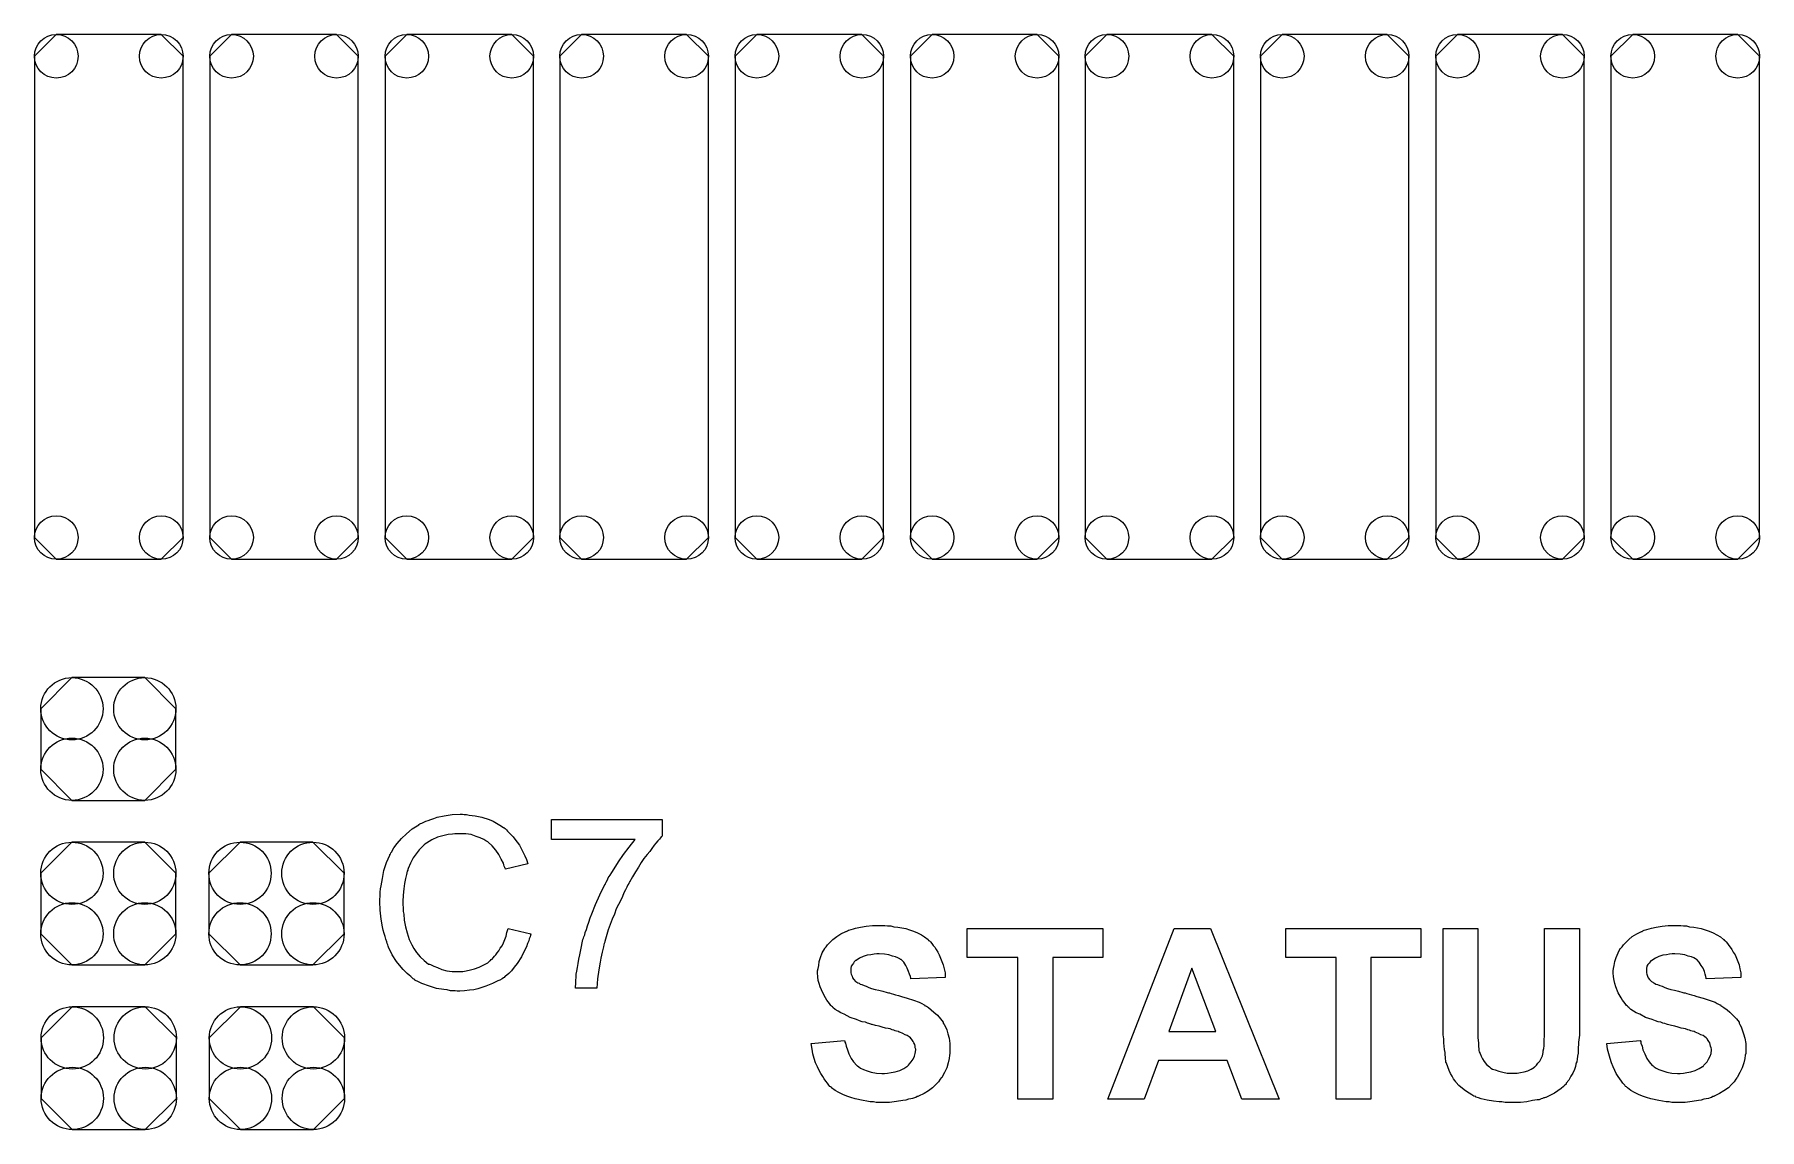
# Model space of a CAD drawing. Extents: x -0.07 to 0.95, y -0.15 to 2.1.
# Drawn here: x 0.1754 to 0.5632, y 0.8462 to 1.0924 of the extents above; entities that cross this region are included whole.
import ezdxf

# ---------------------------------------------------------------- set-up
doc = ezdxf.new("R2010")
doc.units = 0
doc.layers.get('0').update_dxf_attribs({"linetype": 'CONTINUOUS'})
doc.layers.add('gto', color=2, linetype='CONTINUOUS')
doc.layers.add('gts', color=1, linetype='CONTINUOUS')

# ---------------------------------------------------------------- blocks, each defined once
blk = doc.blocks.new('D173')
blk.add_lwpolyline([(-0.0167, 0.0541), (-0.0167, -0.0541), (-0.0118, -0.059), (0.0118, -0.059), (0.0167, -0.0541), (0.0167, 0.0541), (0.0118, 0.059), (-0.0118, 0.059)], close=True)
for centre in [(-0.0118, 0.0541), (0.0118, 0.0541), (-0.0118, -0.0541), (0.0118, -0.0541)]:
    blk.add_circle(centre, 0.0049)
blk = doc.blocks.new('D139')
blk.add_lwpolyline([(-0.0152, 0.0068), (-0.0152, -0.0068), (-0.0082, -0.0138), (0.0082, -0.0138), (0.0152, -0.0068), (0.0152, 0.0068), (0.0082, 0.0138), (-0.0082, 0.0138)], close=True)
for centre in [(-0.0082, 0.0068), (0.0082, 0.0068), (-0.0082, -0.0068), (0.0082, -0.0068)]:
    blk.add_circle(centre, 0.007)

msp = doc.modelspace()

# ---------------------------------------------------------------- linework, layer by layer
at = {"layer": 'gto', "color": 2}
for points in [[(0.272, 0.917), (0.2725, 0.917), (0.2731, 0.9169), (0.2738, 0.9168), (0.2745, 0.9167), (0.276, 0.9164), (0.2776, 0.9159), (0.2785, 0.9155), (0.2793, 0.9151), (0.28, 0.9146), (0.2808, 0.9141), (0.2809, 0.9141), (0.281, 0.914), (0.2812, 0.9139), (0.2815, 0.9136), (0.2817, 0.9133), (0.2821, 0.9129), (0.2825, 0.9125), (0.283, 0.912), (0.2834, 0.9115), (0.2839, 0.9108), (0.2844, 0.9101), (0.2848, 0.9094), (0.2852, 0.9086), (0.2856, 0.9077), (0.286, 0.9069), (0.2863, 0.9059), (0.2813, 0.9047), (0.2813, 0.9048), (0.2812, 0.9049), (0.2811, 0.9051), (0.281, 0.9054), (0.2809, 0.9057), (0.2808, 0.9061), (0.2803, 0.907), (0.2798, 0.908), (0.2791, 0.909), (0.2783, 0.91), (0.2774, 0.9108), (0.2773, 0.9109), (0.2769, 0.9111), (0.2764, 0.9114), (0.2756, 0.9118), (0.2747, 0.9121), (0.2736, 0.9125), (0.2724, 0.9127), (0.271, 0.9127), (0.2705, 0.9127), (0.2703, 0.9127), (0.2699, 0.9127), (0.2694, 0.9126), (0.2684, 0.9125), (0.2672, 0.9122), (0.266, 0.9119), (0.2647, 0.9113), (0.2635, 0.9106), (0.2635, 0.9106), (0.2634, 0.9105), (0.263, 0.9102), (0.2625, 0.9097), (0.2619, 0.9091), (0.2612, 0.9082), (0.2605, 0.9073), (0.2599, 0.9061), (0.2594, 0.9049), (0.2594, 0.9048), (0.2593, 0.9047), (0.2593, 0.9045), (0.2592, 0.9043), (0.2591, 0.9039), (0.259, 0.9035), (0.2588, 0.9026), (0.2586, 0.9015), (0.2584, 0.9003), (0.2583, 0.8989), (0.2582, 0.8975), (0.2582, 0.8974), (0.2582, 0.8973), (0.2582, 0.897), (0.2582, 0.8966), (0.2583, 0.8963), (0.2583, 0.8958), (0.2583, 0.8952), (0.2584, 0.8946), (0.2585, 0.8933), (0.2588, 0.8918), (0.2592, 0.8904), (0.2596, 0.8889), (0.2596, 0.8889), (0.2597, 0.8888), (0.2598, 0.8886), (0.2599, 0.8883), (0.2602, 0.8877), (0.2607, 0.8869), (0.2613, 0.886), (0.2621, 0.885), (0.263, 0.8842), (0.264, 0.8834), (0.2641, 0.8834), (0.2642, 0.8834), (0.2644, 0.8833), (0.2646, 0.8832), (0.2649, 0.8831), (0.2652, 0.8829), (0.266, 0.8826), (0.267, 0.8822), (0.2681, 0.8819), (0.2693, 0.8817), (0.2706, 0.8817), (0.271, 0.8817), (0.2713, 0.8817), (0.2717, 0.8817), (0.2721, 0.8818), (0.2731, 0.882), (0.2743, 0.8823), (0.2754, 0.8827), (0.2766, 0.8833), (0.2773, 0.8837), (0.2778, 0.8841), (0.2779, 0.8842), (0.2779, 0.8842), (0.2781, 0.8844), (0.2783, 0.8845), (0.2785, 0.8848), (0.2788, 0.8852), (0.2791, 0.8855), (0.2794, 0.8859), (0.2798, 0.8864), (0.2801, 0.887), (0.2805, 0.8875), (0.2808, 0.8882), (0.2811, 0.8889), (0.2814, 0.8897), (0.2816, 0.8905), (0.2819, 0.8914), (0.287, 0.8902), (0.287, 0.8901), (0.2869, 0.8899), (0.2868, 0.8895), (0.2866, 0.8891), (0.2865, 0.8886), (0.2862, 0.888), (0.286, 0.8873), (0.2856, 0.8866), (0.2849, 0.885), (0.2839, 0.8835), (0.2832, 0.8827), (0.2826, 0.8819), (0.282, 0.8813), (0.2812, 0.8806), (0.2811, 0.8806), (0.281, 0.8804), (0.2808, 0.8803), (0.2805, 0.8801), (0.28, 0.8798), (0.2796, 0.8796), (0.279, 0.8793), (0.2784, 0.879), (0.2776, 0.8787), (0.2769, 0.8784), (0.276, 0.8781), (0.2751, 0.8778), (0.2742, 0.8776), (0.2732, 0.8775), (0.2721, 0.8774), (0.271, 0.8773), (0.2704, 0.8773), (0.27, 0.8774), (0.2695, 0.8774), (0.2689, 0.8774), (0.2682, 0.8776), (0.2674, 0.8777), (0.2658, 0.8779), (0.2642, 0.8784), (0.2625, 0.879), (0.2617, 0.8794), (0.2609, 0.8798), (0.2609, 0.8799), (0.2608, 0.8799), (0.2605, 0.8801), (0.2603, 0.8803), (0.26, 0.8806), (0.2596, 0.8809), (0.2592, 0.8813), (0.2587, 0.8817), (0.2583, 0.8822), (0.2578, 0.8827), (0.2568, 0.884), (0.2558, 0.8855), (0.255, 0.8872), (0.255, 0.8872), (0.2549, 0.8874), (0.2548, 0.8877), (0.2547, 0.888), (0.2546, 0.8884), (0.2544, 0.889), (0.2542, 0.8896), (0.254, 0.8903), (0.2538, 0.891), (0.2536, 0.8918), (0.2533, 0.8935), (0.2531, 0.8955), (0.253, 0.8975), (0.253, 0.8975), (0.253, 0.8978), (0.253, 0.8981), (0.2531, 0.8985), (0.2531, 0.899), (0.2531, 0.8996), (0.2532, 0.9003), (0.2533, 0.901), (0.2536, 0.9026), (0.2539, 0.9044), (0.2545, 0.9062), (0.2553, 0.9079), (0.2553, 0.908), (0.2554, 0.9081), (0.2555, 0.9084), (0.2557, 0.9086), (0.2559, 0.909), (0.2562, 0.9095), (0.2569, 0.9105), (0.2579, 0.9116), (0.259, 0.9127), (0.2603, 0.9138), (0.2618, 0.9147), (0.2618, 0.9148), (0.262, 0.9149), (0.2622, 0.915), (0.2625, 0.9151), (0.2629, 0.9153), (0.2634, 0.9155), (0.2639, 0.9157), (0.2645, 0.9159), (0.2652, 0.9161), (0.2659, 0.9164), (0.2675, 0.9167), (0.2693, 0.917), (0.2711, 0.9171), (0.2716, 0.9171), (0.272, 0.917)], [(0.3165, 0.9122), (0.3164, 0.9121), (0.3163, 0.912), (0.3161, 0.9118), (0.3159, 0.9115), (0.3155, 0.9111), (0.3151, 0.9106), (0.3147, 0.9101), (0.3142, 0.9094), (0.3137, 0.9087), (0.3131, 0.908), (0.3124, 0.9071), (0.3118, 0.9062), (0.3112, 0.9052), (0.3105, 0.9041), (0.3098, 0.903), (0.3092, 0.9018), (0.3091, 0.9018), (0.309, 0.9015), (0.3088, 0.9012), (0.3086, 0.9007), (0.3083, 0.9001), (0.3079, 0.8994), (0.3076, 0.8986), (0.3072, 0.8978), (0.3067, 0.8968), (0.3062, 0.8958), (0.3058, 0.8946), (0.3053, 0.8935), (0.3044, 0.8911), (0.3036, 0.8885), (0.3036, 0.8885), (0.3036, 0.8883), (0.3035, 0.888), (0.3034, 0.8877), (0.3033, 0.8873), (0.3032, 0.8867), (0.303, 0.8861), (0.3029, 0.8854), (0.3027, 0.8847), (0.3026, 0.8838), (0.3023, 0.8821), (0.302, 0.8801), (0.3018, 0.878), (0.297, 0.878), (0.297, 0.8781), (0.297, 0.8782), (0.297, 0.8784), (0.2971, 0.8788), (0.2971, 0.8792), (0.2971, 0.8798), (0.2972, 0.8804), (0.2972, 0.8811), (0.2973, 0.8818), (0.2975, 0.8826), (0.2976, 0.8835), (0.2978, 0.8845), (0.298, 0.8855), (0.2982, 0.8866), (0.2987, 0.8889), (0.2987, 0.8889), (0.2988, 0.8892), (0.2989, 0.8895), (0.2991, 0.89), (0.2992, 0.8905), (0.2995, 0.8912), (0.2997, 0.892), (0.3, 0.8928), (0.3003, 0.8938), (0.3007, 0.8947), (0.3015, 0.8968), (0.3025, 0.899), (0.3036, 0.9013), (0.3037, 0.9013), (0.3038, 0.9015), (0.3039, 0.9018), (0.3042, 0.9023), (0.3044, 0.9028), (0.3048, 0.9034), (0.3052, 0.904), (0.3057, 0.9048), (0.3067, 0.9064), (0.3078, 0.908), (0.3091, 0.9097), (0.3104, 0.9114), (0.2916, 0.9114), (0.2916, 0.9159), (0.3165, 0.9159), (0.3165, 0.9122)], [(0.3666, 0.8921), (0.3672, 0.892), (0.3679, 0.892), (0.3686, 0.8918), (0.3695, 0.8917), (0.3713, 0.8914), (0.3721, 0.8911), (0.373, 0.8908), (0.3739, 0.8904), (0.3748, 0.89), (0.3755, 0.8895), (0.3763, 0.8889), (0.3763, 0.8889), (0.3764, 0.8887), (0.3766, 0.8886), (0.3768, 0.8884), (0.3771, 0.888), (0.3774, 0.8876), (0.3778, 0.8872), (0.3781, 0.8867), (0.3785, 0.8861), (0.3788, 0.8855), (0.3791, 0.8847), (0.3794, 0.884), (0.3797, 0.8832), (0.3799, 0.8823), (0.3801, 0.8814), (0.3801, 0.8804), (0.3724, 0.8801), (0.3724, 0.8802), (0.3724, 0.8802), (0.3723, 0.8806), (0.3721, 0.8811), (0.3719, 0.8817), (0.3716, 0.8825), (0.3713, 0.8831), (0.3708, 0.8838), (0.3702, 0.8844), (0.3701, 0.8844), (0.3699, 0.8846), (0.3695, 0.8848), (0.369, 0.885), (0.3683, 0.8852), (0.3675, 0.8855), (0.3665, 0.8856), (0.3653, 0.8857), (0.3648, 0.8857), (0.3642, 0.8856), (0.3634, 0.8855), (0.3626, 0.8854), (0.3617, 0.8851), (0.3609, 0.8847), (0.3601, 0.8842), (0.36, 0.8842), (0.3599, 0.8841), (0.3597, 0.8839), (0.3595, 0.8836), (0.3593, 0.8833), (0.359, 0.8829), (0.3589, 0.8824), (0.3589, 0.8819), (0.3589, 0.8818), (0.3589, 0.8816), (0.3589, 0.8814), (0.359, 0.8811), (0.3592, 0.8807), (0.3593, 0.8803), (0.3596, 0.8799), (0.36, 0.8795), (0.36, 0.8795), (0.3603, 0.8793), (0.3605, 0.8792), (0.3608, 0.8791), (0.361, 0.8789), (0.3614, 0.8788), (0.3619, 0.8786), (0.3624, 0.8784), (0.363, 0.8781), (0.3636, 0.8779), (0.3644, 0.8777), (0.3652, 0.8775), (0.3661, 0.8773), (0.3671, 0.877), (0.3671, 0.877), (0.3674, 0.8769), (0.3676, 0.8769), (0.368, 0.8768), (0.3685, 0.8766), (0.369, 0.8765), (0.3696, 0.8763), (0.3703, 0.8761), (0.3716, 0.8757), (0.373, 0.8753), (0.3743, 0.8748), (0.3749, 0.8745), (0.3754, 0.8742), (0.3755, 0.8742), (0.3755, 0.8741), (0.3759, 0.8739), (0.3764, 0.8736), (0.377, 0.8731), (0.3776, 0.8726), (0.3784, 0.8719), (0.3791, 0.8711), (0.3797, 0.8703), (0.3797, 0.8701), (0.3799, 0.8698), (0.3802, 0.8693), (0.3805, 0.8686), (0.3807, 0.8677), (0.381, 0.8667), (0.3812, 0.8655), (0.3812, 0.8642), (0.3812, 0.8641), (0.3812, 0.864), (0.3812, 0.8638), (0.3812, 0.8636), (0.3812, 0.8633), (0.3811, 0.8629), (0.381, 0.8622), (0.3808, 0.8612), (0.3805, 0.8601), (0.38, 0.859), (0.3794, 0.8579), (0.3794, 0.8579), (0.3792, 0.8578), (0.379, 0.8575), (0.3786, 0.8569), (0.378, 0.8563), (0.3773, 0.8556), (0.3764, 0.8549), (0.3754, 0.8543), (0.3741, 0.8537), (0.3741, 0.8537), (0.374, 0.8536), (0.3738, 0.8536), (0.3735, 0.8534), (0.3732, 0.8533), (0.3728, 0.8532), (0.3724, 0.8531), (0.3719, 0.853), (0.3713, 0.8528), (0.3706, 0.8527), (0.3692, 0.8525), (0.3676, 0.8523), (0.3658, 0.8523), (0.3651, 0.8523), (0.3646, 0.8523), (0.364, 0.8524), (0.3633, 0.8524), (0.3625, 0.8526), (0.3617, 0.8527), (0.3599, 0.8531), (0.3589, 0.8534), (0.358, 0.8537), (0.3571, 0.8541), (0.3562, 0.8545), (0.3554, 0.855), (0.3546, 0.8556), (0.3546, 0.8557), (0.3544, 0.8558), (0.3542, 0.8559), (0.354, 0.8562), (0.3537, 0.8566), (0.3533, 0.8571), (0.3529, 0.8576), (0.3526, 0.8581), (0.3522, 0.8588), (0.3518, 0.8595), (0.3514, 0.8603), (0.351, 0.8612), (0.3507, 0.8622), (0.3504, 0.8632), (0.3502, 0.8643), (0.35, 0.8655), (0.3575, 0.8662), (0.3575, 0.8662), (0.3576, 0.866), (0.3576, 0.8658), (0.3577, 0.8656), (0.3579, 0.8649), (0.3582, 0.8641), (0.3585, 0.8632), (0.359, 0.8622), (0.3595, 0.8614), (0.3603, 0.8606), (0.3604, 0.8605), (0.3607, 0.8603), (0.3611, 0.86), (0.3618, 0.8597), (0.3626, 0.8594), (0.3635, 0.8591), (0.3647, 0.8589), (0.3659, 0.8588), (0.3665, 0.8588), (0.3672, 0.8589), (0.368, 0.859), (0.3689, 0.8592), (0.3699, 0.8595), (0.3708, 0.8599), (0.3715, 0.8604), (0.3716, 0.8604), (0.3719, 0.8607), (0.3721, 0.861), (0.3725, 0.8614), (0.3729, 0.862), (0.3732, 0.8627), (0.3734, 0.8633), (0.3735, 0.8641), (0.3735, 0.8642), (0.3735, 0.8643), (0.3734, 0.8646), (0.3734, 0.8649), (0.3733, 0.8653), (0.3731, 0.8657), (0.3729, 0.866), (0.3726, 0.8664), (0.3726, 0.8665), (0.3725, 0.8666), (0.3723, 0.8668), (0.372, 0.867), (0.3716, 0.8673), (0.3711, 0.8675), (0.3706, 0.8678), (0.3699, 0.8681), (0.3698, 0.8681), (0.3696, 0.8682), (0.3692, 0.8683), (0.3689, 0.8684), (0.3686, 0.8685), (0.3682, 0.8686), (0.3678, 0.8688), (0.3673, 0.8689), (0.3667, 0.869), (0.366, 0.8692), (0.3653, 0.8694), (0.3645, 0.8696), (0.3637, 0.8698), (0.3636, 0.8698), (0.3634, 0.8699), (0.363, 0.87), (0.3627, 0.8701), (0.3622, 0.8703), (0.3615, 0.8704), (0.3609, 0.8706), (0.3602, 0.8709), (0.3588, 0.8714), (0.3574, 0.8721), (0.3567, 0.8724), (0.3561, 0.8728), (0.3554, 0.8732), (0.3549, 0.8736), (0.3549, 0.8736), (0.3548, 0.8738), (0.3546, 0.8739), (0.3544, 0.8741), (0.3541, 0.8745), (0.3538, 0.8749), (0.3535, 0.8753), (0.3532, 0.8758), (0.3526, 0.8769), (0.352, 0.8783), (0.3518, 0.879), (0.3516, 0.8797), (0.3515, 0.8805), (0.3514, 0.8814), (0.3514, 0.8814), (0.3514, 0.8815), (0.3514, 0.8816), (0.3514, 0.8819), (0.3516, 0.8824), (0.3517, 0.8831), (0.3518, 0.884), (0.3521, 0.8849), (0.3525, 0.8859), (0.3531, 0.8869), (0.3531, 0.8869), (0.3531, 0.887), (0.3534, 0.8873), (0.3537, 0.8877), (0.3543, 0.8883), (0.3549, 0.8889), (0.3558, 0.8896), (0.3567, 0.8902), (0.3578, 0.8907), (0.3579, 0.8907), (0.358, 0.8908), (0.3582, 0.8909), (0.3584, 0.891), (0.3587, 0.8911), (0.359, 0.8912), (0.3595, 0.8913), (0.36, 0.8915), (0.3611, 0.8917), (0.3624, 0.8919), (0.3638, 0.8921), (0.3654, 0.8921), (0.3661, 0.8921), (0.3666, 0.8921)], [(0.5455, 0.8921), (0.5461, 0.892), (0.5468, 0.892), (0.5475, 0.8918), (0.5484, 0.8917), (0.5501, 0.8914), (0.551, 0.8911), (0.5519, 0.8908), (0.5528, 0.8904), (0.5536, 0.89), (0.5544, 0.8895), (0.5551, 0.8889), (0.5552, 0.8889), (0.5553, 0.8887), (0.5555, 0.8886), (0.5557, 0.8884), (0.556, 0.888), (0.5563, 0.8876), (0.5566, 0.8872), (0.557, 0.8867), (0.5573, 0.8861), (0.5577, 0.8855), (0.558, 0.8847), (0.5583, 0.884), (0.5586, 0.8832), (0.5588, 0.8823), (0.559, 0.8814), (0.559, 0.8804), (0.5512, 0.8801), (0.5512, 0.8802), (0.5512, 0.8802), (0.5511, 0.8806), (0.551, 0.8811), (0.5508, 0.8817), (0.5505, 0.8825), (0.5501, 0.8831), (0.5496, 0.8838), (0.5491, 0.8844), (0.549, 0.8844), (0.5488, 0.8846), (0.5484, 0.8848), (0.5479, 0.885), (0.5472, 0.8852), (0.5464, 0.8855), (0.5454, 0.8856), (0.5442, 0.8857), (0.5436, 0.8857), (0.543, 0.8856), (0.5423, 0.8855), (0.5415, 0.8854), (0.5406, 0.8851), (0.5398, 0.8847), (0.539, 0.8842), (0.5389, 0.8842), (0.5388, 0.8841), (0.5386, 0.8839), (0.5384, 0.8836), (0.5381, 0.8833), (0.5379, 0.8829), (0.5378, 0.8824), (0.5378, 0.8819), (0.5378, 0.8818), (0.5378, 0.8816), (0.5378, 0.8814), (0.5379, 0.8811), (0.538, 0.8807), (0.5382, 0.8803), (0.5385, 0.8799), (0.5389, 0.8795), (0.5389, 0.8795), (0.5392, 0.8793), (0.5394, 0.8792), (0.5396, 0.8791), (0.5399, 0.8789), (0.5403, 0.8788), (0.5408, 0.8786), (0.5413, 0.8784), (0.5419, 0.8781), (0.5425, 0.8779), (0.5433, 0.8777), (0.5441, 0.8775), (0.545, 0.8773), (0.546, 0.877), (0.546, 0.877), (0.5462, 0.8769), (0.5465, 0.8769), (0.5469, 0.8768), (0.5474, 0.8766), (0.5479, 0.8765), (0.5485, 0.8763), (0.5491, 0.8761), (0.5505, 0.8757), (0.5519, 0.8753), (0.5532, 0.8748), (0.5537, 0.8745), (0.5543, 0.8742), (0.5544, 0.8742), (0.5544, 0.8741), (0.5547, 0.8739), (0.5552, 0.8736), (0.5559, 0.8731), (0.5565, 0.8726), (0.5572, 0.8719), (0.558, 0.8711), (0.5586, 0.8703), (0.5586, 0.8701), (0.5588, 0.8698), (0.5591, 0.8693), (0.5593, 0.8686), (0.5596, 0.8677), (0.5599, 0.8667), (0.5601, 0.8655), (0.5601, 0.8642), (0.5601, 0.8641), (0.5601, 0.864), (0.5601, 0.8638), (0.5601, 0.8636), (0.5601, 0.8633), (0.56, 0.8629), (0.5599, 0.8622), (0.5597, 0.8612), (0.5593, 0.8601), (0.5588, 0.859), (0.5582, 0.8579), (0.5582, 0.8579), (0.5581, 0.8578), (0.5579, 0.8575), (0.5575, 0.8569), (0.5569, 0.8563), (0.5562, 0.8556), (0.5552, 0.8549), (0.5542, 0.8543), (0.553, 0.8537), (0.553, 0.8537), (0.5529, 0.8536), (0.5527, 0.8536), (0.5524, 0.8534), (0.5521, 0.8533), (0.5517, 0.8532), (0.5512, 0.8531), (0.5507, 0.853), (0.5501, 0.8528), (0.5495, 0.8527), (0.5481, 0.8525), (0.5465, 0.8523), (0.5447, 0.8523), (0.544, 0.8523), (0.5435, 0.8523), (0.5429, 0.8524), (0.5422, 0.8524), (0.5414, 0.8526), (0.5406, 0.8527), (0.5388, 0.8531), (0.5378, 0.8534), (0.5369, 0.8537), (0.536, 0.8541), (0.5351, 0.8545), (0.5343, 0.855), (0.5335, 0.8556), (0.5334, 0.8557), (0.5333, 0.8558), (0.5331, 0.8559), (0.5329, 0.8562), (0.5325, 0.8566), (0.5322, 0.8571), (0.5318, 0.8576), (0.5314, 0.8581), (0.531, 0.8588), (0.5307, 0.8595), (0.5303, 0.8603), (0.5299, 0.8612), (0.5296, 0.8622), (0.5293, 0.8632), (0.529, 0.8643), (0.5289, 0.8655), (0.5364, 0.8662), (0.5364, 0.8662), (0.5365, 0.866), (0.5365, 0.8658), (0.5365, 0.8656), (0.5368, 0.8649), (0.537, 0.8641), (0.5374, 0.8632), (0.5379, 0.8622), (0.5384, 0.8614), (0.5391, 0.8606), (0.5393, 0.8605), (0.5395, 0.8603), (0.54, 0.86), (0.5406, 0.8597), (0.5415, 0.8594), (0.5424, 0.8591), (0.5435, 0.8589), (0.5448, 0.8588), (0.5454, 0.8588), (0.5461, 0.8589), (0.5469, 0.859), (0.5478, 0.8592), (0.5487, 0.8595), (0.5496, 0.8599), (0.5504, 0.8604), (0.5505, 0.8604), (0.5507, 0.8607), (0.551, 0.861), (0.5514, 0.8614), (0.5517, 0.862), (0.5521, 0.8627), (0.5523, 0.8633), (0.5524, 0.8641), (0.5524, 0.8642), (0.5524, 0.8643), (0.5523, 0.8646), (0.5522, 0.8649), (0.5521, 0.8653), (0.552, 0.8657), (0.5518, 0.866), (0.5515, 0.8664), (0.5515, 0.8665), (0.5514, 0.8666), (0.5512, 0.8668), (0.5509, 0.867), (0.5505, 0.8673), (0.55, 0.8675), (0.5495, 0.8678), (0.5487, 0.8681), (0.5487, 0.8681), (0.5485, 0.8682), (0.5481, 0.8683), (0.5478, 0.8684), (0.5475, 0.8685), (0.5471, 0.8686), (0.5466, 0.8688), (0.5461, 0.8689), (0.5456, 0.869), (0.5449, 0.8692), (0.5442, 0.8694), (0.5434, 0.8696), (0.5425, 0.8698), (0.5425, 0.8698), (0.5423, 0.8699), (0.5419, 0.87), (0.5415, 0.8701), (0.541, 0.8703), (0.5404, 0.8704), (0.5398, 0.8706), (0.5391, 0.8709), (0.5376, 0.8714), (0.5363, 0.8721), (0.5355, 0.8724), (0.5349, 0.8728), (0.5343, 0.8732), (0.5338, 0.8736), (0.5338, 0.8736), (0.5336, 0.8738), (0.5335, 0.8739), (0.5333, 0.8741), (0.533, 0.8745), (0.5327, 0.8749), (0.5324, 0.8753), (0.5321, 0.8758), (0.5314, 0.8769), (0.5309, 0.8783), (0.5307, 0.879), (0.5305, 0.8797), (0.5304, 0.8805), (0.5303, 0.8814), (0.5303, 0.8814), (0.5303, 0.8815), (0.5303, 0.8816), (0.5303, 0.8819), (0.5304, 0.8824), (0.5305, 0.8831), (0.5307, 0.884), (0.531, 0.8849), (0.5314, 0.8859), (0.5319, 0.8869), (0.5319, 0.8869), (0.532, 0.887), (0.5323, 0.8873), (0.5326, 0.8877), (0.5332, 0.8883), (0.5338, 0.8889), (0.5346, 0.8896), (0.5356, 0.8902), (0.5367, 0.8907), (0.5368, 0.8907), (0.5369, 0.8908), (0.537, 0.8909), (0.5373, 0.891), (0.5376, 0.8911), (0.5379, 0.8912), (0.5384, 0.8913), (0.5389, 0.8915), (0.54, 0.8917), (0.5413, 0.8919), (0.5427, 0.8921), (0.5443, 0.8921), (0.545, 0.8921), (0.5455, 0.8921)], [(0.4156, 0.8849), (0.4043, 0.8849), (0.4043, 0.853), (0.3965, 0.853), (0.3965, 0.8849), (0.3851, 0.8849), (0.3851, 0.8914), (0.4156, 0.8914), (0.4156, 0.8849)], [(0.4552, 0.853), (0.4468, 0.853), (0.4435, 0.8617), (0.4281, 0.8617), (0.4249, 0.853), (0.4167, 0.853), (0.4316, 0.8914), (0.4398, 0.8914), (0.4552, 0.853)], [(0.4871, 0.8849), (0.4758, 0.8849), (0.4758, 0.853), (0.468, 0.853), (0.468, 0.8849), (0.4567, 0.8849), (0.4567, 0.8914), (0.4871, 0.8914), (0.4871, 0.8849)], [(0.5227, 0.8711), (0.5227, 0.8711), (0.5227, 0.8709), (0.5227, 0.8705), (0.5227, 0.87), (0.5227, 0.8695), (0.5227, 0.8688), (0.5227, 0.8681), (0.5227, 0.8674), (0.5225, 0.8658), (0.5224, 0.8641), (0.5224, 0.8634), (0.5223, 0.8627), (0.5222, 0.862), (0.5221, 0.8614), (0.5221, 0.8613), (0.522, 0.8613), (0.522, 0.8611), (0.5219, 0.8609), (0.5218, 0.8604), (0.5216, 0.8597), (0.5212, 0.8589), (0.5208, 0.8582), (0.5203, 0.8573), (0.5197, 0.8566), (0.5197, 0.8564), (0.5194, 0.8562), (0.5191, 0.8559), (0.5186, 0.8554), (0.5179, 0.8549), (0.5171, 0.8544), (0.5162, 0.8539), (0.5152, 0.8534), (0.5152, 0.8534), (0.5151, 0.8534), (0.5149, 0.8533), (0.5147, 0.8533), (0.5144, 0.8532), (0.5141, 0.8531), (0.5137, 0.8529), (0.5132, 0.8529), (0.5122, 0.8527), (0.5109, 0.8524), (0.5095, 0.8523), (0.5078, 0.8523), (0.507, 0.8523), (0.5065, 0.8523), (0.506, 0.8523), (0.5053, 0.8524), (0.5047, 0.8524), (0.5034, 0.8526), (0.502, 0.8528), (0.5006, 0.8531), (0.5, 0.8533), (0.4995, 0.8535), (0.4994, 0.8535), (0.4994, 0.8536), (0.499, 0.8537), (0.4985, 0.854), (0.4979, 0.8544), (0.4971, 0.8549), (0.4964, 0.8554), (0.4956, 0.8561), (0.495, 0.8568), (0.4949, 0.8569), (0.4947, 0.8572), (0.4944, 0.8576), (0.4941, 0.8582), (0.4937, 0.8588), (0.4934, 0.8595), (0.4931, 0.8603), (0.4928, 0.8611), (0.4928, 0.8612), (0.4927, 0.8613), (0.4927, 0.8614), (0.4927, 0.8617), (0.4926, 0.862), (0.4926, 0.8625), (0.4925, 0.863), (0.4925, 0.8635), (0.4924, 0.8642), (0.4923, 0.8649), (0.4922, 0.8657), (0.4922, 0.8666), (0.4921, 0.8675), (0.4921, 0.8686), (0.4921, 0.8697), (0.4921, 0.8709), (0.4921, 0.8914), (0.4999, 0.8914), (0.4999, 0.8705), (0.4999, 0.8705), (0.4999, 0.8703), (0.4999, 0.8701), (0.4999, 0.8698), (0.4999, 0.8693), (0.4999, 0.8689), (0.4999, 0.8679), (0.4999, 0.8668), (0.5, 0.8657), (0.5, 0.8652), (0.5, 0.8648), (0.5001, 0.8644), (0.5001, 0.8641), (0.5001, 0.864), (0.5002, 0.8637), (0.5004, 0.8633), (0.5006, 0.8627), (0.5009, 0.8621), (0.5013, 0.8615), (0.5018, 0.8608), (0.5025, 0.8603), (0.5026, 0.8602), (0.5028, 0.86), (0.5032, 0.8598), (0.5038, 0.8596), (0.5046, 0.8593), (0.5055, 0.8591), (0.5065, 0.8589), (0.5076, 0.8589), (0.5082, 0.8589), (0.5087, 0.8589), (0.5095, 0.859), (0.5103, 0.8592), (0.5111, 0.8594), (0.5119, 0.8598), (0.5126, 0.8602), (0.5126, 0.8603), (0.5128, 0.8604), (0.5131, 0.8607), (0.5134, 0.8611), (0.5138, 0.8616), (0.5141, 0.8622), (0.5144, 0.8628), (0.5146, 0.8635), (0.5146, 0.8636), (0.5146, 0.8639), (0.5147, 0.8644), (0.5148, 0.865), (0.5148, 0.8655), (0.5148, 0.866), (0.5148, 0.8665), (0.5149, 0.8671), (0.5149, 0.8678), (0.5149, 0.8685), (0.5149, 0.8693), (0.5149, 0.8701), (0.5149, 0.8914), (0.5227, 0.8914), (0.5227, 0.8711)], [(0.4356, 0.8825), (0.4304, 0.8682), (0.441, 0.8682), (0.4356, 0.8825)]]:
    msp.add_lwpolyline(points, dxfattribs=at)

# ---------------------------------------------------------------- block references
at = {"layer": 'gts'}
for name, p in [('D173', (0.1921, 1.0334)), ('D173', (0.2315, 1.0334)), ('D173', (0.2709, 1.0334)), ('D173', (0.3102, 1.0334)), ('D173', (0.3496, 1.0334)), ('D173', (0.389, 1.0334)), ('D173', (0.4283, 1.0334)), ('D173', (0.4677, 1.0334)), ('D173', (0.5071, 1.0334)), ('D173', (0.5465, 1.0334)), ('D139', (0.192, 0.934)), ('D139', (0.192, 0.897)), ('D139', (0.2298, 0.897)), ('D139', (0.1921, 0.86)), ('D139', (0.2299, 0.86))]:
    msp.add_blockref(name, p, dxfattribs=at)

doc.saveas('drawing.dxf')
